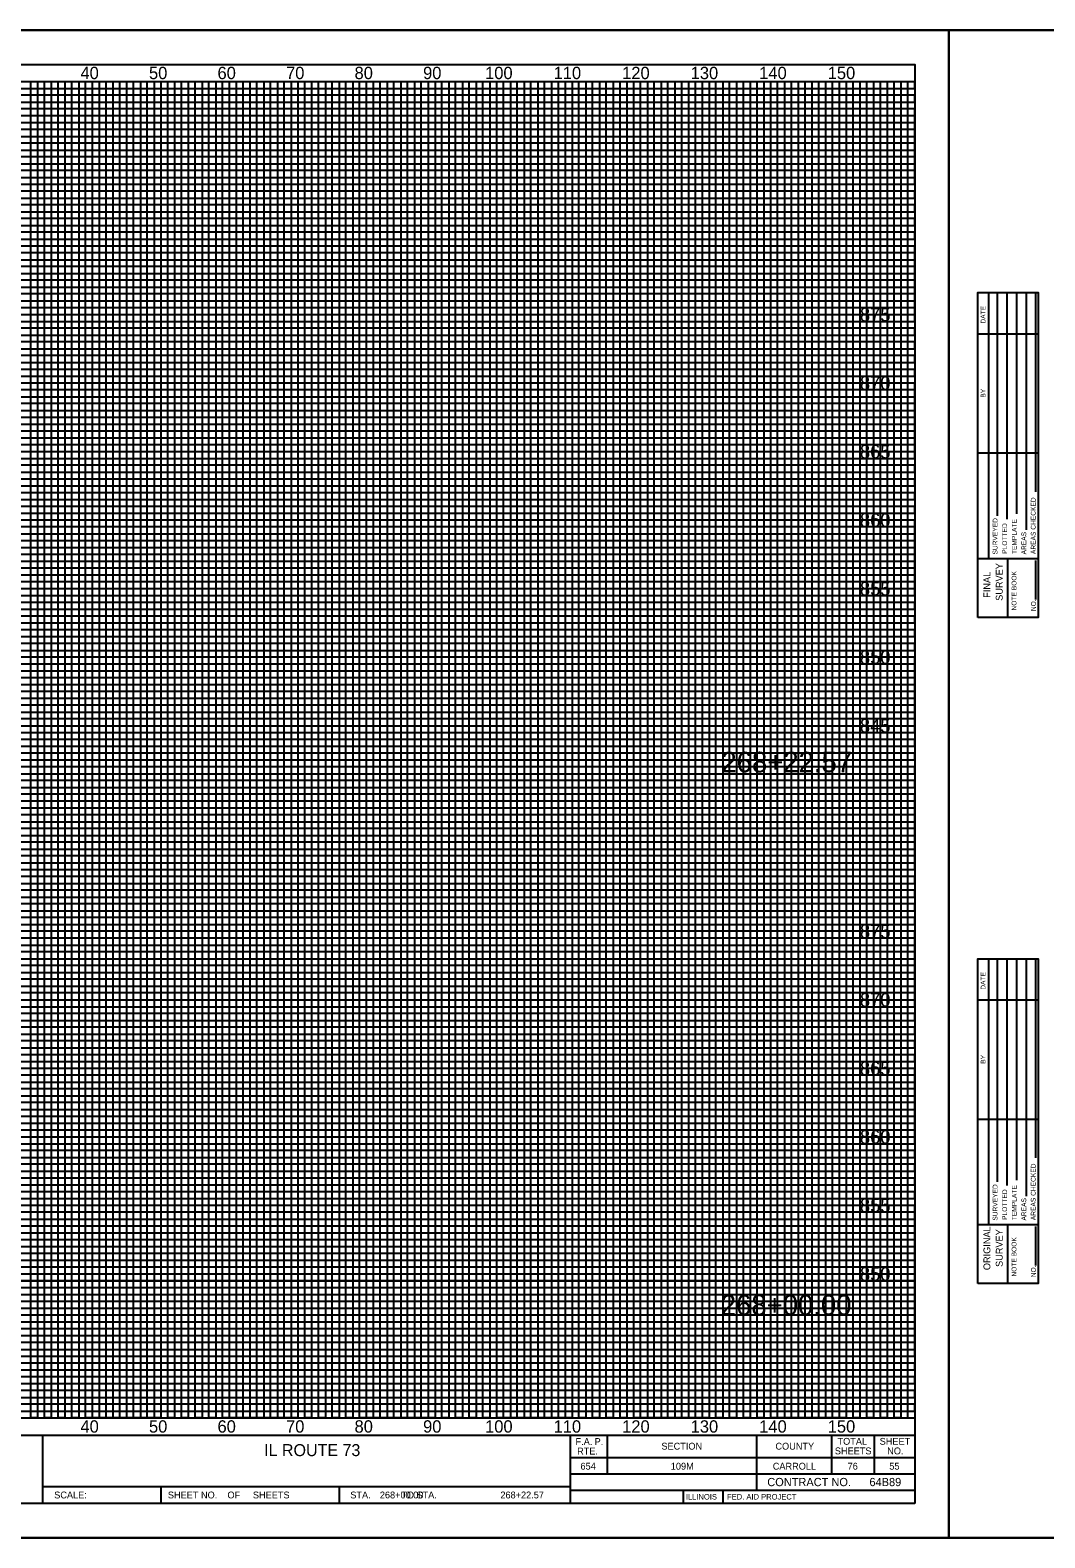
# Model space of a CAD drawing. Extents: x -26 to 24680, y -10 to 21582.
# Drawn here: x 21485.9 to 21634, y 5798.5 to 6018.5 of the extents above; entities that cross this region are included whole.
import ezdxf

# ---------------------------------------------------------------- set-up
doc = ezdxf.new("R2010")
doc.units = 0
for name, color, linetype in [('Sheets_General Details', 7, 'Continuous'), ('Sheets_Minor Grid', 7, 'Continuous'), ('Sheets_Printer Plotting Border', 7, 'Continuous')]:
    doc.layers.add(name, color=color, linetype=linetype)

msp = doc.modelspace()

# ---------------------------------------------------------------- linework, layer by layer
at = {"layer": 'Sheets_General Details'}
for p, q in [((21280.03, 6018.52), (21620.03, 6018.52)), ((21620.01, 6018.52), (21620.03, 6018.52)), ((21620.03, 6018.52), (21620.03, 5798.52)), ((21620.03, 6018.52), (21960.03, 6018.52)), ((21620.03, 5798.52), (21620.03, 6018.52)), ((21295.03, 6011.02), (21615.03, 6011.02)), ((21625.83, 5941.42), (21625.83, 5980.22)), ((21627.13, 5947.67), (21627.13, 5980.13)), ((21628.53, 5947.14), (21628.53, 5980.14)), ((21629.93, 5947.92), (21629.93, 5980.14)), ((21631.33, 5945.59), (21631.33, 5980.13)), ((21632.73, 5951.17), (21632.73, 5980.07)), ((21624.23, 5974.22), (21633.03, 5974.22)), ((21624.23, 5956.82), (21633.03, 5956.82)), ((21624.23, 5941.42), (21633.03, 5941.42)), ((21628.63, 5932.82), (21628.63, 5941.42)), ((21632.73, 5935.44), (21632.73, 5941.15)), ((21625.83, 5844.22), (21625.83, 5883.02)), ((21627.13, 5850.47), (21627.13, 5882.93)), ((21628.53, 5849.94), (21628.53, 5882.94)), ((21629.93, 5850.72), (21629.93, 5882.94)), ((21631.33, 5848.39), (21631.33, 5882.93)), ((21632.73, 5853.97), (21632.73, 5882.87)), ((21624.23, 5877.02), (21633.03, 5877.02)), ((21624.23, 5859.62), (21633.03, 5859.62)), ((21624.23, 5844.22), (21633.03, 5844.22)), ((21628.63, 5835.62), (21628.63, 5844.22)), ((21632.73, 5838.24), (21632.73, 5843.95)), ((21295.03, 5816.02), (21615.03, 5816.02)), ((21295.03, 5813.52), (21615.03, 5813.52)), ((21487.77, 5813.52), (21487.77, 5803.52)), ((21564.77, 5813.52), (21564.77, 5803.52)), ((21570.17, 5813.52), (21570.17, 5807.86)), ((21591.97, 5813.52), (21591.97, 5805.46)), ((21602.89, 5813.52), (21602.89, 5807.86)), ((21609.1, 5813.52), (21609.1, 5807.86)), ((21564.77, 5810.26), (21615.03, 5810.26)), ((21487.77, 5806.02), (21564.77, 5806.02)), ((21505.03, 5806.02), (21505.03, 5803.52)), ((21531.03, 5806.02), (21531.03, 5803.52)), ((21564.77, 5807.86), (21615.03, 5807.86)), ((21564.77, 5805.46), (21615.03, 5805.46)), ((21581.24, 5805.46), (21581.24, 5803.52)), ((21587.04, 5805.46), (21587.04, 5803.52)), ((21620.03, 5798.52), (21280.03, 5798.52)), ((21960.03, 5798.52), (21620.03, 5798.52))]:
    msp.add_line(p, q, dxfattribs=at)
for points in [[(21615.03, 5803.52), (21295.03, 5803.52), (21295.03, 6013.52), (21615.03, 6013.52)], [(21624.23, 5932.82), (21624.23, 5980.22), (21633.03, 5980.22), (21633.03, 5932.82)], [(21624.23, 5835.62), (21624.23, 5883.02), (21633.03, 5883.02), (21633.03, 5835.62)]]:
    msp.add_lwpolyline(points, close=True, dxfattribs=at)
for points in [[(21505.03, 6011.02), (21505.03, 5816.02), (21495.03, 5816.02), (21495.03, 6011.02)], [(21525.03, 6011.02), (21525.03, 5816.02), (21515.03, 5816.02), (21515.03, 6011.02)], [(21545.03, 6011.02), (21545.03, 5816.02), (21535.03, 5816.02), (21535.03, 6011.02)], [(21565.03, 6011.07), (21565.03, 5816.02), (21555.03, 5816.02), (21555.03, 6011.02)], [(21585.03, 6011.02), (21585.03, 5816.02), (21575.03, 5816.02), (21575.03, 6011.02)], [(21605.03, 6011.02), (21605.03, 5816.02), (21595.03, 5816.02), (21595.03, 6011.02)], [(21295.03, 5996.02), (21615.03, 5996.02), (21615.03, 6006.02), (21295.03, 6006.02)], [(21295.03, 5976.02), (21615.03, 5976.02), (21615.03, 5986.02), (21295.03, 5986.02)], [(21295.03, 5956.02), (21615.03, 5956.02), (21615.03, 5966.02), (21295.03, 5966.02)], [(21295.03, 5936.02), (21615.03, 5936.02), (21615.03, 5946.02), (21295.03, 5946.02)], [(21295.03, 5916.02), (21615.03, 5916.02), (21615.03, 5926.02), (21295.03, 5926.02)], [(21295.03, 5896.02), (21615.03, 5896.02), (21615.03, 5906.02), (21295.03, 5906.02)], [(21295.03, 5876.02), (21615.03, 5876.02), (21615.03, 5886.02), (21295.03, 5886.02)], [(21295.03, 5856.02), (21615.03, 5856.02), (21615.03, 5866.02), (21295.03, 5866.02)], [(21295.03, 5836.02), (21615.03, 5836.02), (21615.03, 5846.02), (21295.03, 5846.02)], [(21295.03, 5826.02), (21615.03, 5826.02), (21615.03, 5836.02), (21295.03, 5836.02)]]:
    msp.add_lwpolyline(points, dxfattribs=at)
at = {"layer": 'Sheets_Minor Grid'}
for points in [[(21295.03, 6010.02), (21615.03, 6010.02), (21615.03, 6011.02)], [(21487.03, 6011.02), (21487.03, 5816.02), (21486.03, 5816.02), (21486.03, 6011.02)], [(21489.03, 6011.02), (21489.03, 5816.02), (21488.03, 5816.02), (21488.03, 6011.02)], [(21491.03, 6011.02), (21491.03, 5816.02), (21490.03, 5816.02), (21490.03, 6011.02)], [(21493.03, 6011.02), (21493.03, 5816.02), (21492.03, 5816.02), (21492.03, 6011.02)], [(21496.03, 6011.02), (21496.03, 5816.02), (21494.03, 5816.02), (21494.03, 6011.02)], [(21498.03, 6011.02), (21498.03, 5816.02), (21497.03, 5816.02), (21497.03, 6011.02)], [(21500.03, 6011.02), (21500.03, 5816.02), (21499.03, 5816.02), (21499.03, 6011.02)], [(21502.03, 6011.02), (21502.03, 5816.02), (21501.03, 5816.02), (21501.03, 6011.02)], [(21504.03, 6011.02), (21504.03, 5816.02), (21503.03, 5816.02)], [(21503.03, 5816.02), (21503.03, 6011.02)], [(21507.03, 6011.02), (21507.03, 5816.02), (21506.03, 5816.02), (21506.03, 6011.02)], [(21509.03, 6011.02), (21509.03, 5816.02), (21508.03, 5816.02), (21508.03, 6011.02)], [(21511.03, 6011.02), (21511.03, 5816.02), (21510.03, 5816.02), (21510.03, 6011.02)], [(21513.03, 6011.02), (21513.03, 5816.02), (21512.03, 5816.02), (21512.03, 6011.02)], [(21516.03, 6011.02), (21516.03, 5816.02), (21514.03, 5816.02), (21514.03, 6011.02)], [(21518.03, 6011.02), (21518.03, 5816.02), (21517.03, 5816.02), (21517.03, 6011.02)], [(21520.03, 6011.02), (21520.03, 5816.02), (21519.03, 5816.02), (21519.03, 6011.02)], [(21522.03, 6011.02), (21522.03, 5816.02), (21521.03, 5816.02), (21521.03, 6011.02)], [(21524.03, 6011.02), (21524.03, 5816.02), (21523.03, 5816.02), (21523.03, 6011.02)], [(21527.03, 6011.02), (21527.03, 5816.02), (21526.03, 5816.02), (21526.03, 6011.02)], [(21529.03, 6011.02), (21529.03, 5816.02), (21528.03, 5816.02), (21528.03, 6011.02)], [(21531.03, 6011.02), (21531.03, 5816.02), (21530.03, 5816.02), (21530.03, 6011.02)], [(21533.03, 6011.02), (21533.03, 5816.02), (21532.03, 5816.02), (21532.03, 6011.02)], [(21536.03, 6011.02), (21536.03, 5816.02), (21534.03, 5816.02), (21534.03, 6011.02)], [(21538.03, 6011.02), (21538.03, 5816.02), (21537.03, 5816.02), (21537.03, 6011.02)], [(21540.03, 6011.02), (21540.03, 5816.02), (21539.03, 5816.02), (21539.03, 6011.02)], [(21542.03, 6011.02), (21542.03, 5816.02), (21541.03, 5816.02), (21541.03, 6011.02)], [(21544.03, 6011.02), (21544.03, 5816.02), (21543.03, 5816.02), (21543.03, 6011.02)], [(21547.03, 6011.02), (21547.03, 5816.02), (21546.03, 5816.02), (21546.03, 6011.02)], [(21549.03, 6011.02), (21549.03, 5816.02), (21548.03, 5816.02), (21548.03, 6011.02)], [(21551.03, 6011.02), (21551.03, 5816.02), (21550.03, 5816.02), (21550.03, 6011.02)], [(21553.03, 6011.02), (21553.03, 5816.02), (21552.03, 5816.02), (21552.03, 6011.02)], [(21556.03, 6011.02), (21556.03, 5816.02), (21554.03, 5816.02), (21554.03, 6011.02)], [(21558.03, 6011.02), (21558.03, 5816.02), (21557.03, 5816.02), (21557.03, 6011.02)], [(21560.03, 6011.02), (21560.03, 5816.02), (21559.03, 5816.02)], [(21559.03, 5816.02), (21559.03, 6011.02)], [(21562.03, 6011.02), (21562.03, 5816.02), (21561.03, 5816.02), (21561.03, 6011.02)], [(21564.03, 6011.02), (21564.03, 5816.02), (21563.03, 5816.02), (21563.03, 6011.02)], [(21567.03, 6011.02), (21567.03, 5816.02), (21566.03, 5816.02), (21566.03, 6011.02)], [(21569.03, 6011.02), (21569.03, 5816.02), (21568.03, 5816.02), (21568.03, 6011.02)], [(21571.03, 6011.02), (21571.03, 5816.02), (21570.03, 5816.02), (21570.03, 6011.02)], [(21573.03, 6011.02), (21573.03, 5816.02), (21572.03, 5816.02), (21572.03, 6011.02)], [(21576.03, 6011.02), (21576.03, 5816.02), (21574.03, 5816.02), (21574.03, 6011.02)], [(21578.03, 6011.02), (21578.03, 5816.02), (21577.03, 5816.02), (21577.03, 6011.02)], [(21580.03, 6011.02), (21580.03, 5816.02), (21579.03, 5816.02), (21579.03, 6011.02)], [(21582.03, 6011.02), (21582.03, 5816.02), (21581.03, 5816.02), (21581.03, 6011.02)], [(21584.03, 6011.02), (21584.03, 5816.02), (21583.03, 5816.02), (21583.03, 6011.02)], [(21587.03, 6011.02), (21587.03, 5816.02), (21586.03, 5816.02), (21586.03, 6011.02)], [(21589.03, 6011.02), (21589.03, 5816.02), (21588.03, 5816.02), (21588.03, 6011.02)], [(21591.03, 6011.02), (21591.03, 5816.02), (21590.03, 5816.02), (21590.03, 6011.02)], [(21593.03, 6011.02), (21593.03, 5816.02), (21592.03, 5816.02), (21592.03, 6011.02)], [(21596.03, 6011.02), (21596.03, 5816.02), (21594.03, 5816.02), (21594.03, 6011.02)], [(21598.03, 6011.02), (21598.03, 5816.02), (21597.03, 5816.02), (21597.03, 6011.02)], [(21600.03, 6011.02), (21600.03, 5816.02), (21599.03, 5816.02), (21599.03, 6011.02)], [(21602.03, 6011.02), (21602.03, 5816.02), (21601.03, 5816.02), (21601.03, 6011.02)], [(21604.03, 6011.02), (21604.03, 5816.02), (21603.03, 5816.02), (21603.03, 6011.02)], [(21607.03, 6011.02), (21607.03, 5816.02), (21606.03, 5816.02), (21606.03, 6011.02)], [(21609.03, 6011.02), (21609.03, 5816.02), (21608.03, 5816.02), (21608.03, 6011.02)], [(21611.03, 6011.02), (21611.03, 5816.02), (21610.03, 5816.02), (21610.03, 6011.02)], [(21613.03, 6011.02), (21613.03, 5816.02), (21612.03, 5816.02), (21612.03, 6011.02)], [(21614.03, 5816.02), (21614.03, 6011.02)], [(21295.03, 6008.02), (21615.03, 6008.02), (21615.03, 6009.02), (21295.03, 6009.02)], [(21295.03, 6005.02), (21615.03, 6005.02), (21615.03, 6007.02), (21295.03, 6007.02)], [(21295.03, 6003.02), (21615.03, 6003.02), (21615.03, 6004.02), (21295.03, 6004.02)], [(21295.03, 6001.02), (21615.03, 6001.02), (21615.03, 6002.02), (21295.03, 6002.02)], [(21295.03, 5999.02), (21615.03, 5999.02), (21615.03, 6000.02), (21295.03, 6000.02)], [(21295.03, 5997.02), (21615.03, 5997.02), (21615.03, 5998.02), (21295.03, 5998.02)], [(21295.03, 5994.02), (21615.03, 5994.02), (21615.03, 5995.02), (21295.03, 5995.02)], [(21295.03, 5992.02), (21615.03, 5992.02), (21615.03, 5993.02), (21295.03, 5993.02)], [(21295.03, 5990.02), (21615.03, 5990.02), (21615.03, 5991.02), (21295.03, 5991.02)], [(21295.03, 5988.02), (21615.03, 5988.02), (21615.03, 5989.02), (21295.03, 5989.02)], [(21295.03, 5985.02), (21615.03, 5985.02), (21615.03, 5987.02), (21295.03, 5987.02)], [(21295.03, 5983.02), (21615.03, 5983.02), (21615.03, 5984.02), (21295.03, 5984.02)], [(21295.03, 5981.02), (21615.03, 5981.02), (21615.03, 5982.02), (21295.03, 5982.02)], [(21295.03, 5979.02), (21615.03, 5979.02), (21615.03, 5980.02), (21295.03, 5980.02)], [(21295.03, 5977.02), (21615.03, 5977.02), (21615.03, 5978.02), (21295.03, 5978.02)], [(21295.03, 5974.02), (21615.03, 5974.02), (21615.03, 5975.02), (21295.03, 5975.02)], [(21295.03, 5972.02), (21615.03, 5972.02), (21615.03, 5973.02), (21295.03, 5973.02)], [(21295.03, 5970.02), (21615.03, 5970.02), (21615.03, 5971.02), (21295.03, 5971.02)], [(21295.03, 5968.02), (21615.03, 5968.02), (21615.03, 5969.02), (21295.03, 5969.02)], [(21295.03, 5965.02), (21615.03, 5965.02), (21615.03, 5967.02), (21295.03, 5967.02)], [(21295.03, 5963.02), (21615.03, 5963.02), (21615.03, 5964.02), (21295.03, 5964.02)], [(21295.03, 5961.02), (21615.03, 5961.02), (21615.03, 5962.02), (21295.03, 5962.02)], [(21295.03, 5959.02), (21615.03, 5959.02), (21615.03, 5960.02), (21295.03, 5960.02)], [(21295.03, 5957.02), (21615.03, 5957.02), (21615.03, 5958.02), (21295.03, 5958.02)], [(21295.03, 5954.02), (21615.03, 5954.02), (21615.03, 5955.02), (21295.03, 5955.02)], [(21295.03, 5952.02), (21615.03, 5952.02), (21615.03, 5953.02), (21295.03, 5953.02)], [(21295.03, 5950.02), (21615.03, 5950.02), (21615.03, 5951.02), (21295.03, 5951.02)], [(21295.03, 5948.02), (21615.03, 5948.02), (21615.03, 5949.02), (21295.03, 5949.02)], [(21295.03, 5945.02), (21615.03, 5945.02), (21615.03, 5947.02), (21295.03, 5947.02)], [(21295.03, 5943.02), (21615.03, 5943.02), (21615.03, 5944.02), (21295.03, 5944.02)], [(21295.03, 5941.02), (21615.03, 5941.02), (21615.03, 5942.02), (21295.03, 5942.02)], [(21295.03, 5939.02), (21615.03, 5939.02), (21615.03, 5940.02), (21295.03, 5940.02)], [(21295.03, 5937.02), (21615.03, 5937.02), (21615.03, 5938.02), (21295.03, 5938.02)], [(21295.03, 5934.02), (21615.03, 5934.02), (21615.03, 5935.02), (21295.03, 5935.02)], [(21295.03, 5932.02), (21615.03, 5932.02), (21615.03, 5933.02), (21295.03, 5933.02)], [(21295.03, 5930.02), (21615.03, 5930.02), (21615.03, 5931.02), (21295.03, 5931.02)], [(21295.03, 5928.02), (21615.03, 5928.02), (21615.03, 5929.02), (21295.03, 5929.02)], [(21295.03, 5925.02), (21615.03, 5925.02), (21615.03, 5927.02), (21295.03, 5927.02)], [(21295.03, 5923.02), (21615.03, 5923.02), (21615.03, 5924.02), (21295.03, 5924.02)], [(21295.03, 5921.02), (21615.03, 5921.02), (21615.03, 5922.02), (21295.03, 5922.02)], [(21295.03, 5919.02), (21615.03, 5919.02), (21615.03, 5920.02), (21295.03, 5920.02)], [(21295.03, 5917.02), (21615.03, 5917.02), (21615.03, 5918.02), (21295.03, 5918.02)], [(21295.03, 5914.02), (21615.03, 5914.02), (21615.03, 5915.02), (21295.03, 5915.02)], [(21295.03, 5912.02), (21615.03, 5912.02), (21615.03, 5913.02), (21295.03, 5913.02)], [(21295.03, 5910.02), (21615.03, 5910.02), (21615.03, 5911.02), (21295.03, 5911.02)], [(21295.03, 5908.02), (21615.03, 5908.02), (21615.03, 5909.02), (21295.03, 5909.02)], [(21295.03, 5905.02), (21615.03, 5905.02), (21615.03, 5907.02), (21295.03, 5907.02)], [(21295.03, 5903.02), (21615.03, 5903.02), (21615.03, 5904.02), (21295.03, 5904.02)], [(21295.03, 5901.02), (21615.03, 5901.02), (21615.03, 5902.02), (21295.03, 5902.02)], [(21295.03, 5899.02), (21615.03, 5899.02), (21615.03, 5900.02), (21295.03, 5900.02)], [(21295.03, 5897.02), (21615.03, 5897.02), (21615.03, 5898.02), (21295.03, 5898.02)], [(21295.03, 5894.02), (21615.03, 5894.02), (21615.03, 5895.02), (21295.03, 5895.02)], [(21295.03, 5892.02), (21615.03, 5892.02), (21615.03, 5893.02), (21295.03, 5893.02)], [(21295.03, 5890.02), (21615.03, 5890.02), (21615.03, 5891.02), (21295.03, 5891.02)], [(21295.03, 5888.02), (21615.03, 5888.02), (21615.03, 5889.02), (21295.03, 5889.02)], [(21295.03, 5885.02), (21615.03, 5885.02), (21615.03, 5887.02), (21295.03, 5887.02)], [(21295.03, 5883.02), (21615.03, 5883.02), (21615.03, 5884.02), (21295.03, 5884.02)], [(21295.03, 5881.02), (21615.03, 5881.02), (21615.03, 5882.02), (21295.03, 5882.02)], [(21295.03, 5879.02), (21615.03, 5879.02), (21615.03, 5880.02), (21295.03, 5880.02)], [(21295.03, 5877.02), (21615.03, 5877.02), (21615.03, 5878.02), (21295.03, 5878.02)], [(21295.03, 5874.02), (21615.03, 5874.02), (21615.03, 5875.02), (21295.03, 5875.02)], [(21295.03, 5872.02), (21615.03, 5872.02), (21615.03, 5873.02), (21295.03, 5873.02)], [(21295.03, 5870.02), (21615.03, 5870.02), (21615.03, 5871.02), (21295.03, 5871.02)], [(21295.03, 5868.02), (21615.03, 5868.02), (21615.03, 5869.02), (21295.03, 5869.02)], [(21295.03, 5865.02), (21615.03, 5865.02), (21615.03, 5867.02), (21295.03, 5867.02)], [(21295.03, 5863.02), (21615.03, 5863.02), (21615.03, 5864.02), (21295.03, 5864.02)], [(21295.03, 5861.02), (21615.03, 5861.02), (21615.03, 5862.02), (21295.03, 5862.02)], [(21295.03, 5859.02), (21615.03, 5859.02), (21615.03, 5860.02), (21295.03, 5860.02)], [(21295.03, 5857.02), (21615.03, 5857.02), (21615.03, 5858.02), (21295.03, 5858.02)], [(21295.03, 5854.02), (21615.03, 5854.02), (21615.03, 5855.02), (21295.03, 5855.02)], [(21295.03, 5852.02), (21615.03, 5852.02), (21615.03, 5853.02), (21295.03, 5853.02)], [(21295.03, 5850.02), (21615.03, 5850.02), (21615.03, 5851.02), (21295.03, 5851.02)], [(21295.03, 5848.02), (21615.03, 5848.02), (21615.03, 5849.02), (21295.03, 5849.02)], [(21295.03, 5845.02), (21615.03, 5845.02), (21615.03, 5847.02), (21295.03, 5847.02)], [(21295.03, 5843.02), (21615.03, 5843.02), (21615.03, 5844.02), (21295.03, 5844.02)], [(21295.03, 5841.02), (21615.03, 5841.02), (21615.03, 5842.02), (21295.03, 5842.02)], [(21295.03, 5839.02), (21615.03, 5839.02), (21615.03, 5840.02), (21295.03, 5840.02)], [(21295.03, 5837.02), (21615.03, 5837.02), (21615.03, 5838.02), (21295.03, 5838.02)], [(21295.03, 5834.02), (21615.03, 5834.02), (21615.03, 5835.02), (21295.03, 5835.02)], [(21295.03, 5832.02), (21615.03, 5832.02), (21615.03, 5833.02), (21295.03, 5833.02)], [(21295.03, 5830.02), (21615.03, 5830.02), (21615.03, 5831.02), (21295.03, 5831.02)], [(21295.03, 5828.02), (21615.03, 5828.02), (21615.03, 5829.02), (21295.03, 5829.02)], [(21295.03, 5825.02), (21615.03, 5825.02), (21615.03, 5827.02), (21295.03, 5827.02)], [(21295.03, 5823.02), (21615.03, 5823.02), (21615.03, 5824.02), (21295.03, 5824.02)], [(21295.03, 5821.02), (21615.03, 5821.02), (21615.03, 5822.02), (21295.03, 5822.02)], [(21295.03, 5819.02), (21615.03, 5819.02), (21615.03, 5820.02), (21295.03, 5820.02)], [(21295.03, 5817.02), (21615.03, 5817.02), (21615.03, 5818.02), (21295.03, 5818.02)]]:
    msp.add_lwpolyline(points, dxfattribs=at)
at = {"layer": 'Sheets_Printer Plotting Border'}
for points in [[(21280.03, 5798.52), (21620.03, 5798.52), (21620.03, 6018.52), (21280.03, 6018.52)], [(21620.03, 5798.52), (21960.03, 5798.52), (21960.03, 6018.52), (21620.03, 6018.52)]]:
    msp.add_lwpolyline(points, close=True, dxfattribs=at)

# ---------------------------------------------------------------- texts
at = {"layer": 'Sheets_General Details'}
for s, height, p in [('40', 1.8, (21493.29, 6011.37)), ('50', 1.8, (21503.29, 6011.37)), ('60', 1.8, (21513.29, 6011.37)), ('70', 1.8, (21523.29, 6011.37)), ('80', 1.8, (21533.29, 6011.37)), ('90', 1.8, (21543.29, 6011.37)), ('100', 1.8, (21552.34, 6011.37)), ('110', 1.8, (21562.34, 6011.37)), ('120', 1.8, (21572.34, 6011.37)), ('130', 1.8, (21582.34, 6011.37)), ('140', 1.8, (21592.34, 6011.37)), ('150', 1.8, (21602.34, 6011.37)), ('875', 2, (21607.04, 5976.02)), ('870', 2, (21607.04, 5966.02)), ('865', 2, (21607.04, 5956.02)), ('860', 2, (21607.04, 5946.02)), ('855', 2, (21607.04, 5936.02)), ('850', 2, (21607.04, 5926.02)), ('845', 2, (21607.04, 5916.02)), ('268+22.57', 3, (21586.82, 5910.22)), ('875', 2, (21607.04, 5886.02)), ('870', 2, (21607.04, 5876.02)), ('865', 2, (21607.04, 5866.02)), ('860', 2, (21607.04, 5856.02)), ('855', 2, (21607.04, 5846.02)), ('850', 2, (21607.04, 5836.02)), ('268+00.00', 3, (21586.74, 5831)), ('40', 1.8, (21493.29, 5813.87)), ('50', 1.8, (21503.29, 5813.87)), ('60', 1.8, (21513.29, 5813.87)), ('70', 1.8, (21523.29, 5813.87)), ('80', 1.8, (21533.29, 5813.87)), ('90', 1.8, (21543.29, 5813.87)), ('100', 1.8, (21552.34, 5813.87)), ('110', 1.8, (21562.34, 5813.87)), ('120', 1.8, (21572.34, 5813.87)), ('130', 1.8, (21582.34, 5813.87)), ('140', 1.8, (21592.34, 5813.87)), ('150', 1.8, (21602.34, 5813.87)), ('F.A. ', 1, (21565.54, 5812.07)), ('P.', 1, (21568.32, 5812.07)), ('SECTION', 1, (21578.07, 5811.39)), ('COUNTY', 1, (21594.71, 5811.39)), ('TOTAL', 1, (21603.77, 5812.1)), ('SHEET', 1, (21609.92, 5812.1)), ('IL ROUTE 73', 1.75, (21520.09, 5810.44)), ('RTE.', 1, (21565.77, 5810.67)), ('SHEETS', 1, (21603.38, 5810.7)), ('NO.', 1, (21611.02, 5810.7)), ('654', 1, (21566.26, 5808.47)), ('109M', 1, (21579.44, 5808.47)), ('CARROLL', 1, (21594.32, 5808.47)), ('76', 1, (21605.24, 5808.47)), ('55', 1, (21611.33, 5808.47)), ('CONTRACT NO.      ', 1.2, (21593.52, 5806.06)), ('64B89', 1.2, (21608.43, 5806.06)), ('SCALE:          ', 1, (21489.46, 5804.27)), ('SHEET NO.    OF     SHEETS', 1, (21506.05, 5804.27)), ('STA.            TO STA.            ', 1, (21532.67, 5804.27)), ('268+00.00', 1, (21536.98, 5804.27)), ('268+22.57', 1, (21554.57, 5804.27)), ('ILLINOIS', 0.8, (21581.63, 5804.11)), ('FED. AID PROJECT', 0.8, (21587.65, 5804.11))]:
    msp.add_text(s, height=height, dxfattribs=at).set_placement(p)
for s, height, p in [('DATE', 0.7, (21625.36, 5975.7)), ('BY', 0.7, (21625.36, 5964.89)), ('AREAS CHECKED', 0.7, (21632.68, 5942.07)), ('SURVEYED', 0.7, (21627.11, 5942)), ('TEMPLATE', 0.7, (21629.91, 5942.07)), ('PLOTTED', 0.7, (21628.51, 5942.11)), ('AREAS', 0.7, (21631.31, 5942.02)), ('SURVEY', 1, (21627.87, 5935.25)), ('FINAL', 1, (21626.07, 5935.69)), ('NOTE BOOK', 0.7, (21629.88, 5933.84)), ('NO.', 0.7, (21632.71, 5933.74)), ('DATE', 0.7, (21625.36, 5878.5)), ('BY', 0.7, (21625.36, 5867.69)), ('AREAS CHECKED', 0.7, (21632.68, 5844.87)), ('SURVEYED', 0.7, (21627.11, 5844.8)), ('PLOTTED', 0.7, (21628.51, 5844.91)), ('TEMPLATE', 0.7, (21629.91, 5844.87)), ('AREAS', 0.7, (21631.31, 5844.82)), ('ORIGINAL', 1, (21626.07, 5837.58)), ('SURVEY', 1, (21627.87, 5838.05)), ('NOTE BOOK', 0.7, (21629.88, 5836.64)), ('NO.', 0.7, (21632.71, 5836.54))]:
    msp.add_text(s, height=height, rotation=90, dxfattribs=at).set_placement(p)

doc.saveas('drawing.dxf')
